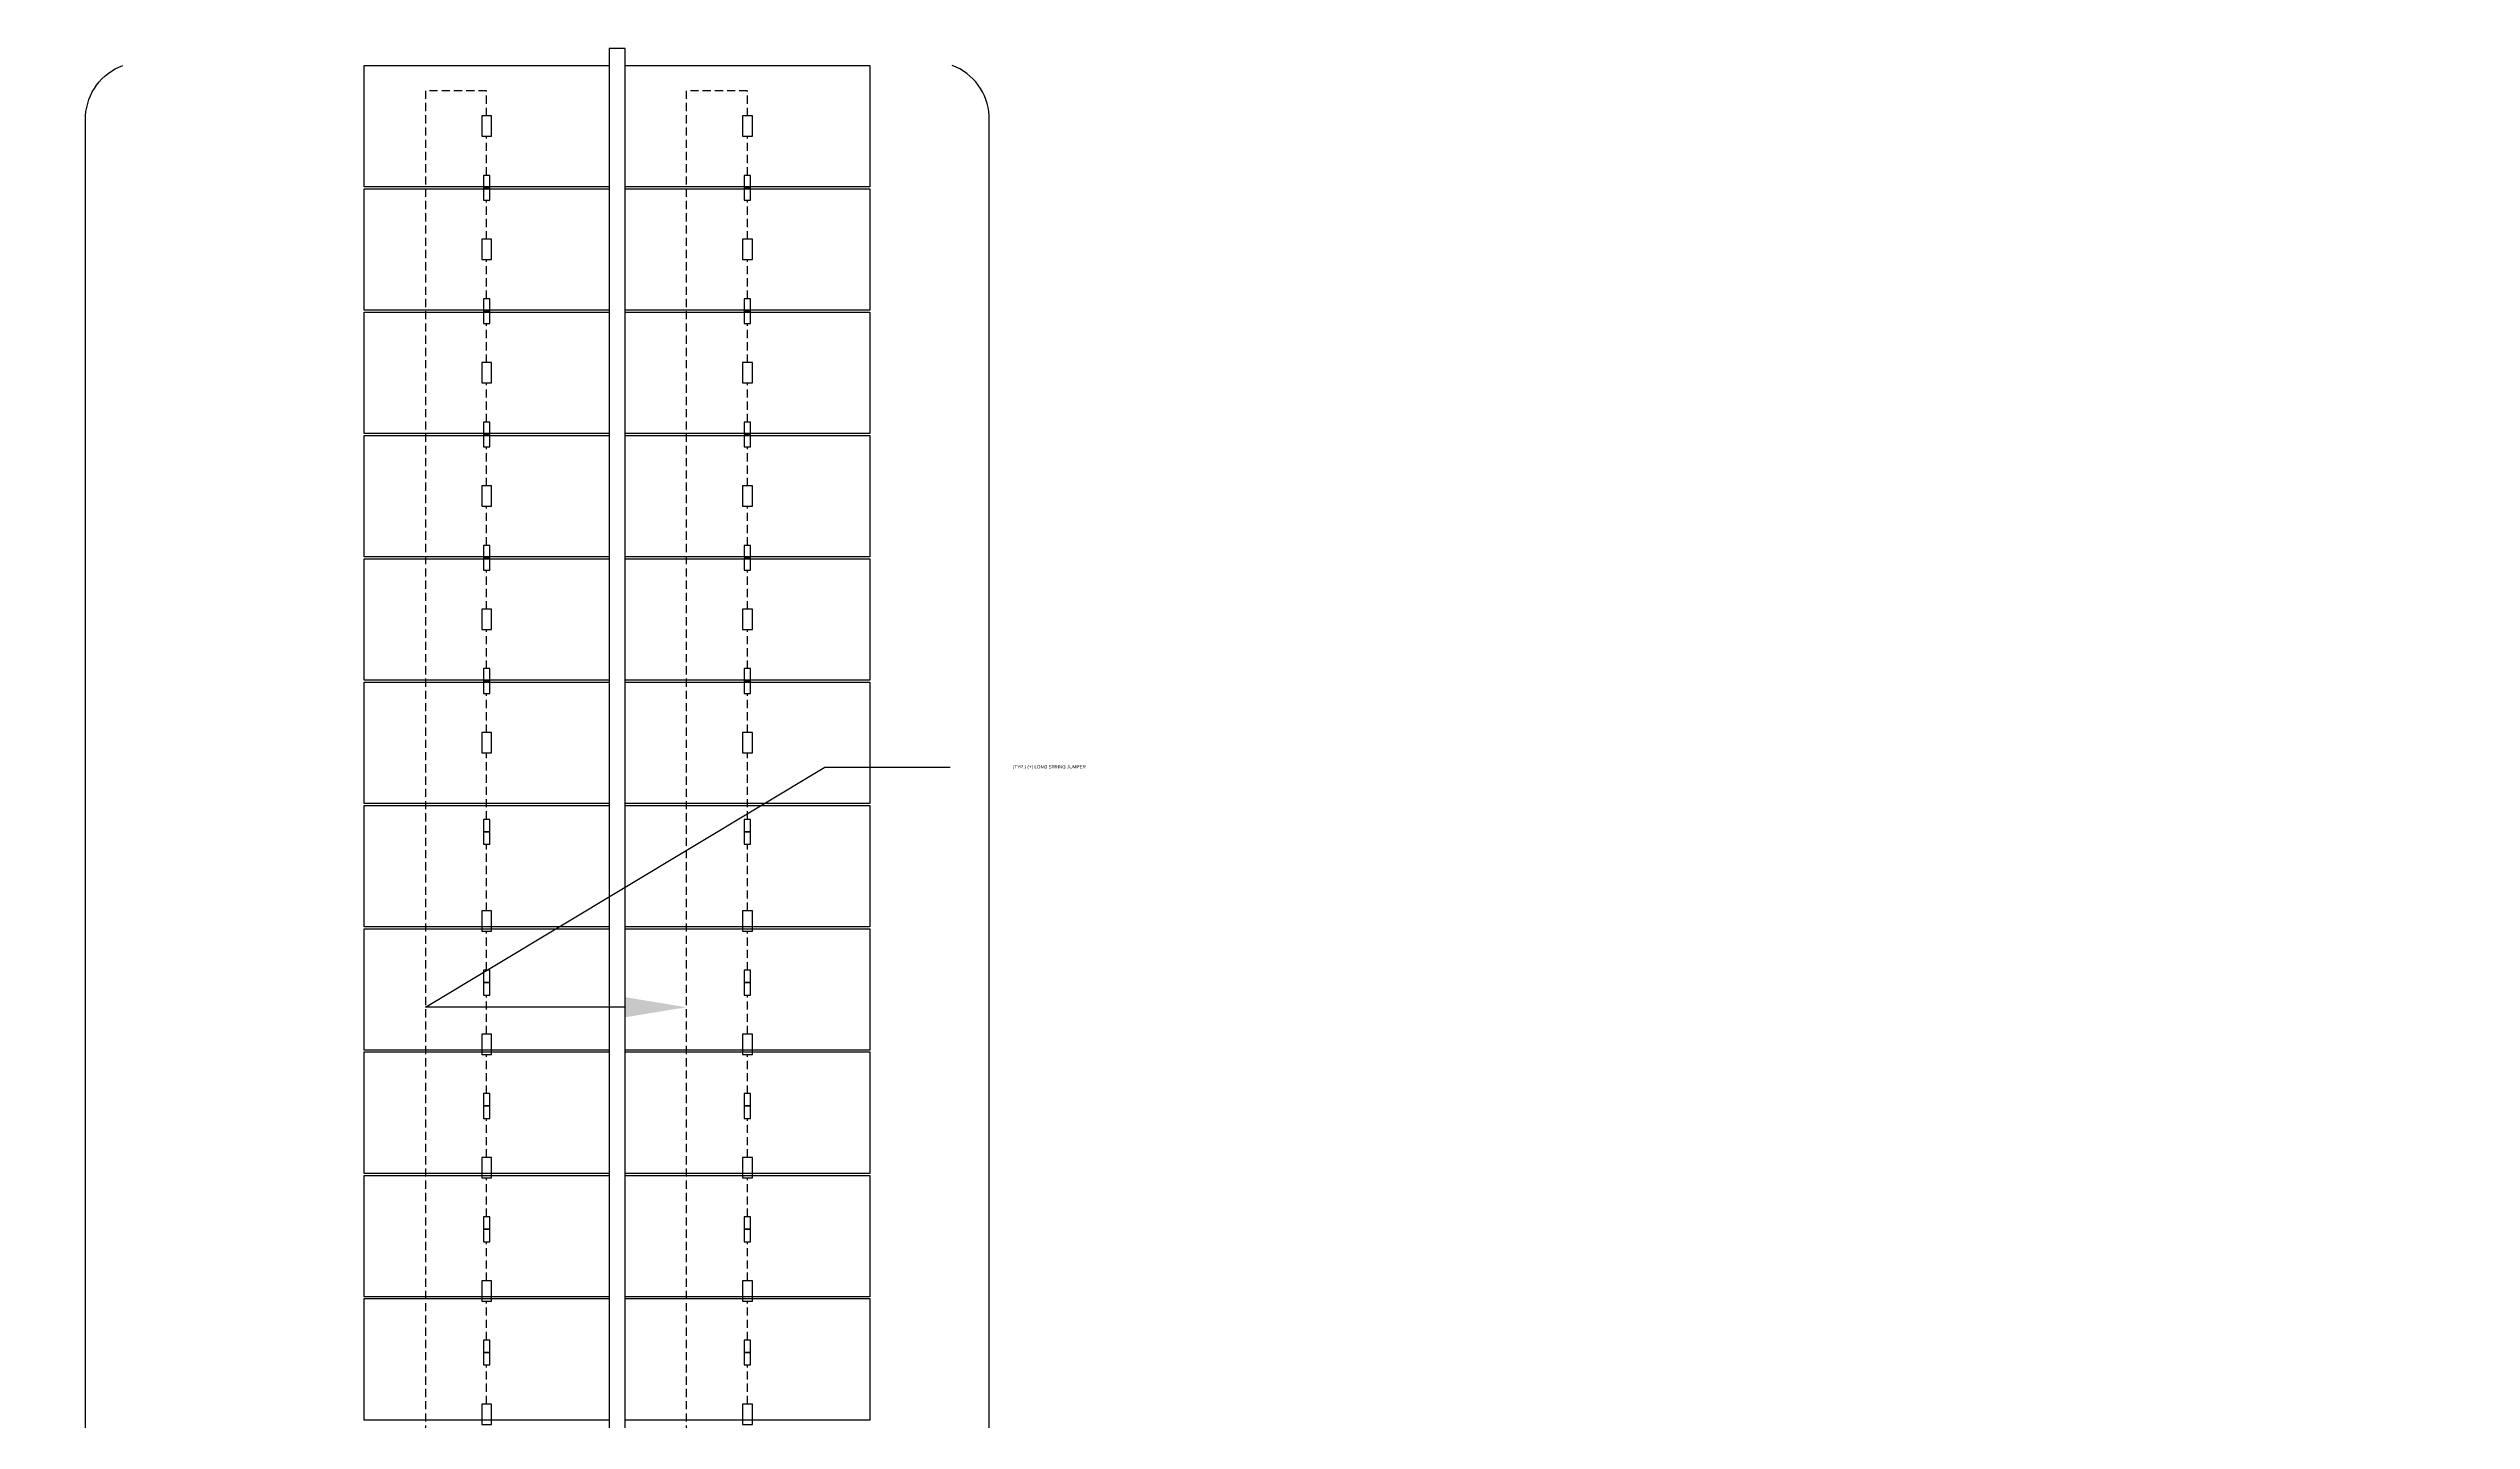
# Model space of a CAD drawing. Header units: feet. Extents: x -327 to 55127, y -2634 to 4121.
# Drawn here: x 1538.3 to 1612.5, y -2392.4 to -2350.4 of the extents above; entities that cross this region are included whole.
import ezdxf
from ezdxf import colors
from ezdxf.entities.mleader import LeaderData, LeaderLine
from ezdxf.math import Vec2, Vec3

# ---------------------------------------------------------------- set-up
doc = ezdxf.new("R2010")
doc.units = ezdxf.units.FT
doc.header["$MEASUREMENT"] = 0
doc.linetypes.add('HIDDEN', pattern=[0.375, 0.25, -0.125])
for name, color, linetype in [('E-HARN-COMP', 8, 'Continuous'), ('E-TRNK-CABL-NEG', 6, 'HIDDEN'), ('E-TRUNK-CABLE-POS', 6, 'HIDDEN'), ('G-ANNO-TEXT', 1, 'Continuous'), ('PVcase PV Modules (full frames)', 142, 'Continuous')]:
    doc.layers.add(name, color=color, linetype=linetype)
doc.styles.add('NEI-A', font='arial.ttf')

# ---------------------------------------------------------------- blocks, each defined once
blk = doc.blocks.new('HT72-18X (2x39)')
for points in [[(49971.076, 17289.69), (49971.076, 17293.407), (49978.573, 17293.407), (49978.573, 17289.69), (49971.076, 17289.69)], [(49978.573, 17293.928), (49978.573, 17143.993), (49979.065, 17143.993), (49979.065, 17293.928), (49978.573, 17293.928)], [(49979.065, 17289.69), (49979.065, 17293.407), (49986.562, 17293.407), (49986.562, 17289.69), (49979.065, 17289.69)], [(49971.076, 17285.914), (49971.076, 17289.631), (49978.573, 17289.631), (49978.573, 17285.914), (49971.076, 17285.914)], [(49979.065, 17285.914), (49979.065, 17289.631), (49986.562, 17289.631), (49986.562, 17285.914), (49979.065, 17285.914)], [(49971.076, 17282.138), (49971.076, 17285.855), (49978.573, 17285.855), (49978.573, 17282.138), (49971.076, 17282.138)], [(49979.065, 17282.138), (49979.065, 17285.855), (49986.562, 17285.855), (49986.562, 17282.138), (49979.065, 17282.138)], [(49971.076, 17278.362), (49971.076, 17282.079), (49978.573, 17282.079), (49978.573, 17278.362), (49971.076, 17278.362)], [(49979.065, 17278.362), (49979.065, 17282.079), (49986.562, 17282.079), (49986.562, 17278.362), (49979.065, 17278.362)], [(49971.076, 17274.585), (49971.076, 17278.303), (49978.573, 17278.303), (49978.573, 17274.585), (49971.076, 17274.585)], [(49979.065, 17274.585), (49979.065, 17278.303), (49986.562, 17278.303), (49986.562, 17274.585), (49979.065, 17274.585)], [(49971.076, 17270.809), (49971.076, 17274.526), (49978.573, 17274.526), (49978.573, 17270.809), (49971.076, 17270.809)], [(49979.065, 17270.809), (49979.065, 17274.526), (49986.562, 17274.526), (49986.562, 17270.809), (49979.065, 17270.809)], [(49971.076, 17267.033), (49971.076, 17270.75), (49978.573, 17270.75), (49978.573, 17267.033), (49971.076, 17267.033)], [(49979.065, 17267.033), (49979.065, 17270.75), (49986.562, 17270.75), (49986.562, 17267.033), (49979.065, 17267.033)], [(49971.076, 17263.257), (49971.076, 17266.974), (49978.573, 17266.974), (49978.573, 17263.257), (49971.076, 17263.257)], [(49979.065, 17263.257), (49979.065, 17266.974), (49986.562, 17266.974), (49986.562, 17263.257), (49979.065, 17263.257)], [(49971.076, 17259.48), (49971.076, 17263.198), (49978.573, 17263.198), (49978.573, 17259.48), (49971.076, 17259.48)], [(49979.065, 17259.48), (49979.065, 17263.198), (49986.562, 17263.198), (49986.562, 17259.48), (49979.065, 17259.48)], [(49971.076, 17255.704), (49971.076, 17259.421), (49978.573, 17259.421), (49978.573, 17255.704), (49971.076, 17255.704)], [(49979.065, 17255.704), (49979.065, 17259.421), (49986.562, 17259.421), (49986.562, 17255.704), (49979.065, 17255.704)], [(49971.076, 17251.928), (49971.076, 17255.645), (49978.573, 17255.645), (49978.573, 17251.928), (49971.076, 17251.928)], [(49979.065, 17251.928), (49979.065, 17255.645), (49986.562, 17255.645), (49986.562, 17251.928), (49979.065, 17251.928)]]:
    blk.add_lwpolyline(points)

msp = doc.modelspace()

# ---------------------------------------------------------------- linework, layer by layer
at = {"layer": 'E-HARN-COMP'}
for points in [[(1551.874, -2352.447), (1551.572, -2352.447), (1551.572, -2353.068), (1551.874, -2353.068)], [(1559.862, -2352.447), (1559.561, -2352.447), (1559.561, -2353.068), (1559.862, -2353.068)], [(1551.82, -2354.265), (1551.626, -2354.265), (1551.626, -2354.646), (1551.82, -2354.646)], [(1559.809, -2354.265), (1559.615, -2354.265), (1559.615, -2354.646), (1559.809, -2354.646)], [(1551.82, -2354.646), (1551.626, -2354.646), (1551.626, -2355.026), (1551.82, -2355.026)], [(1559.809, -2354.646), (1559.615, -2354.646), (1559.615, -2355.026), (1559.809, -2355.026)], [(1551.874, -2356.223), (1551.572, -2356.223), (1551.572, -2356.844), (1551.874, -2356.844)], [(1559.862, -2356.223), (1559.561, -2356.223), (1559.561, -2356.844), (1559.862, -2356.844)], [(1551.82, -2358.042), (1551.626, -2358.042), (1551.626, -2358.422), (1551.82, -2358.422)], [(1551.82, -2358.422), (1551.626, -2358.422), (1551.626, -2358.802), (1551.82, -2358.802)], [(1559.809, -2358.042), (1559.615, -2358.042), (1559.615, -2358.422), (1559.809, -2358.422)], [(1559.809, -2358.422), (1559.615, -2358.422), (1559.615, -2358.802), (1559.809, -2358.802)], [(1551.874, -2359.999), (1551.572, -2359.999), (1551.572, -2360.621), (1551.874, -2360.621)], [(1559.862, -2359.999), (1559.561, -2359.999), (1559.561, -2360.621), (1559.862, -2360.621)], [(1551.82, -2361.818), (1551.626, -2361.818), (1551.626, -2362.198), (1551.82, -2362.198)], [(1551.82, -2362.198), (1551.626, -2362.198), (1551.626, -2362.579), (1551.82, -2362.579)], [(1559.809, -2361.818), (1559.615, -2361.818), (1559.615, -2362.198), (1559.809, -2362.198)], [(1559.809, -2362.198), (1559.615, -2362.198), (1559.615, -2362.579), (1559.809, -2362.579)], [(1551.874, -2363.776), (1551.572, -2363.776), (1551.572, -2364.397), (1551.874, -2364.397)], [(1559.862, -2363.776), (1559.561, -2363.776), (1559.561, -2364.397), (1559.862, -2364.397)], [(1551.82, -2365.594), (1551.626, -2365.594), (1551.626, -2365.974), (1551.82, -2365.974)], [(1551.82, -2365.974), (1551.626, -2365.974), (1551.626, -2366.355), (1551.82, -2366.355)], [(1559.809, -2365.594), (1559.615, -2365.594), (1559.615, -2365.974), (1559.809, -2365.974)], [(1559.809, -2365.974), (1559.615, -2365.974), (1559.615, -2366.355), (1559.809, -2366.355)], [(1551.874, -2367.552), (1551.572, -2367.552), (1551.572, -2368.173), (1551.874, -2368.173)], [(1559.862, -2367.552), (1559.561, -2367.552), (1559.561, -2368.173), (1559.862, -2368.173)], [(1551.82, -2369.37), (1551.626, -2369.37), (1551.626, -2369.751), (1551.82, -2369.751)], [(1551.82, -2369.751), (1551.626, -2369.751), (1551.626, -2370.131), (1551.82, -2370.131)], [(1559.809, -2369.37), (1559.615, -2369.37), (1559.615, -2369.751), (1559.809, -2369.751)], [(1559.809, -2369.751), (1559.615, -2369.751), (1559.615, -2370.131), (1559.809, -2370.131)], [(1551.874, -2371.328), (1551.572, -2371.328), (1551.572, -2371.949), (1551.874, -2371.949)], [(1559.862, -2371.328), (1559.561, -2371.328), (1559.561, -2371.949), (1559.862, -2371.949)], [(1551.82, -2373.987), (1551.626, -2373.987), (1551.626, -2374.367), (1551.82, -2374.367)], [(1559.809, -2373.987), (1559.615, -2373.987), (1559.615, -2374.367), (1559.809, -2374.367)], [(1551.82, -2374.367), (1551.626, -2374.367), (1551.626, -2374.747), (1551.82, -2374.747)], [(1559.809, -2374.367), (1559.615, -2374.367), (1559.615, -2374.747), (1559.809, -2374.747)], [(1551.874, -2376.784), (1551.572, -2376.784), (1551.572, -2377.405), (1551.874, -2377.405)], [(1559.862, -2376.784), (1559.561, -2376.784), (1559.561, -2377.405), (1559.862, -2377.405)], [(1551.82, -2378.603), (1551.626, -2378.603), (1551.626, -2378.983), (1551.82, -2378.983)], [(1559.809, -2378.603), (1559.615, -2378.603), (1559.615, -2378.983), (1559.809, -2378.983)], [(1551.82, -2378.983), (1551.626, -2378.983), (1551.626, -2379.363), (1551.82, -2379.363)], [(1559.809, -2378.983), (1559.615, -2378.983), (1559.615, -2379.363), (1559.809, -2379.363)], [(1551.874, -2380.56), (1551.572, -2380.56), (1551.572, -2381.182), (1551.874, -2381.182)], [(1559.862, -2380.56), (1559.561, -2380.56), (1559.561, -2381.182), (1559.862, -2381.182)], [(1551.82, -2382.379), (1551.626, -2382.379), (1551.626, -2382.759), (1551.82, -2382.759)], [(1559.809, -2382.379), (1559.615, -2382.379), (1559.615, -2382.759), (1559.809, -2382.759)], [(1551.82, -2382.759), (1551.626, -2382.759), (1551.626, -2383.14), (1551.82, -2383.14)], [(1559.809, -2382.759), (1559.615, -2382.759), (1559.615, -2383.14), (1559.809, -2383.14)], [(1551.874, -2384.337), (1551.572, -2384.337), (1551.572, -2384.958), (1551.874, -2384.958)], [(1559.862, -2384.337), (1559.561, -2384.337), (1559.561, -2384.958), (1559.862, -2384.958)], [(1551.82, -2386.155), (1551.626, -2386.155), (1551.626, -2386.535), (1551.82, -2386.535)], [(1559.809, -2386.155), (1559.615, -2386.155), (1559.615, -2386.535), (1559.809, -2386.535)], [(1551.82, -2386.535), (1551.626, -2386.535), (1551.626, -2386.916), (1551.82, -2386.916)], [(1559.809, -2386.535), (1559.615, -2386.535), (1559.615, -2386.916), (1559.809, -2386.916)], [(1551.874, -2388.113), (1551.572, -2388.113), (1551.572, -2388.734), (1551.874, -2388.734)], [(1559.862, -2388.113), (1559.561, -2388.113), (1559.561, -2388.734), (1559.862, -2388.734)], [(1551.82, -2389.931), (1551.626, -2389.931), (1551.626, -2390.312), (1551.82, -2390.312)], [(1551.82, -2390.312), (1551.626, -2390.312), (1551.626, -2390.692), (1551.82, -2390.692)], [(1559.809, -2389.931), (1559.615, -2389.931), (1559.615, -2390.312), (1559.809, -2390.312)], [(1559.809, -2390.312), (1559.615, -2390.312), (1559.615, -2390.692), (1559.809, -2390.692)], [(1551.874, -2391.889), (1551.572, -2391.889), (1551.572, -2392.51), (1551.874, -2392.51)], [(1559.862, -2391.889), (1559.561, -2391.889), (1559.561, -2392.51), (1559.862, -2392.51)]]:
    msp.add_lwpolyline(points, close=True, dxfattribs=at)
at = {"layer": 'E-TRNK-CABL-NEG'}
for points in [[(1551.723, -2354.265), (1551.723, -2353.068)], [(1559.712, -2354.265), (1559.712, -2353.068)], [(1551.723, -2358.042), (1551.723, -2356.844)], [(1559.712, -2358.042), (1559.712, -2356.844)], [(1551.723, -2361.818), (1551.723, -2360.621)], [(1559.712, -2361.818), (1559.712, -2360.621)], [(1551.723, -2365.594), (1551.723, -2364.397)], [(1559.712, -2365.594), (1559.712, -2364.397)], [(1551.723, -2369.37), (1551.723, -2368.173)], [(1559.712, -2369.37), (1559.712, -2368.173)], [(1551.723, -2373.987), (1551.723, -2371.949)], [(1559.712, -2373.987), (1559.712, -2371.949)], [(1551.723, -2378.603), (1551.723, -2377.405)], [(1559.712, -2378.603), (1559.712, -2377.405)], [(1551.723, -2382.379), (1551.723, -2381.182)], [(1559.712, -2382.379), (1559.712, -2381.182)], [(1551.723, -2386.155), (1551.723, -2384.958)], [(1559.712, -2386.155), (1559.712, -2384.958)], [(1551.723, -2389.931), (1551.723, -2388.734)], [(1559.712, -2389.931), (1559.712, -2388.734)]]:
    msp.add_lwpolyline(points, dxfattribs=at)
at = {"layer": 'E-TRUNK-CABLE-POS'}
for points in [[(1559.712, -2352.447), (1559.712, -2351.673), (1557.838, -2351.673), (1557.838, -2450.177), (1547.975, -2450.177)], [(1551.723, -2352.447), (1551.723, -2351.673), (1549.849, -2351.673), (1549.849, -2449.63), (1547.975, -2449.63)], [(1551.723, -2356.223), (1551.723, -2355.026)], [(1559.712, -2356.223), (1559.712, -2355.026)], [(1551.723, -2359.999), (1551.723, -2358.802)], [(1559.712, -2359.999), (1559.712, -2358.802)], [(1551.723, -2363.776), (1551.723, -2362.579)], [(1559.712, -2363.776), (1559.712, -2362.579)], [(1551.723, -2367.552), (1551.723, -2366.355)], [(1559.712, -2367.552), (1559.712, -2366.355)], [(1551.723, -2371.328), (1551.723, -2370.131)], [(1559.712, -2371.328), (1559.712, -2370.131)], [(1551.723, -2376.784), (1551.723, -2374.747)], [(1559.712, -2376.784), (1559.712, -2374.747)], [(1551.723, -2380.56), (1551.723, -2379.363)], [(1559.712, -2380.56), (1559.712, -2379.363)], [(1551.723, -2384.337), (1551.723, -2383.14)], [(1559.712, -2384.337), (1559.712, -2383.14)], [(1551.723, -2388.113), (1551.723, -2386.916)], [(1559.712, -2388.113), (1559.712, -2386.916)], [(1551.723, -2391.889), (1551.723, -2390.692)], [(1559.712, -2391.889), (1559.712, -2390.692)]]:
    msp.add_lwpolyline(points, dxfattribs=at)
at = {"layer": 'G-ANNO-TEXT', "flags": 128}
for points in [[(1540.581, -2450.702, -0.298343), (1539.444, -2449.16), (1539.444, -2402.343, 0.298343), (1538.307, -2400.801, 0.298343), (1539.444, -2399.258), (1539.444, -2352.441, -0.298343), (1540.581, -2350.899)], [(1565.979, -2450.702, 0.298343), (1567.116, -2449.16), (1567.116, -2402.343, -0.298343), (1568.253, -2400.801, -0.298343), (1567.116, -2399.258), (1567.116, -2352.441, 0.298343), (1565.979, -2350.899)]]:
    msp.add_lwpolyline(points, format="xyb", dxfattribs=at)

# ---------------------------------------------------------------- block references
at = {"layer": 'PVcase PV Modules (full frames)', "color": 144, "true_color": 0x007ca5}
msp.add_blockref('HT72-18X (2x39)', (-48423.101, -19644.306), dxfattribs=at)

# ---------------------------------------------------------------- next in the draw order: leaders
at = {"layer": 'G-ANNO-TEXT'}
ml = msp.add_multileader_mtext('Standard', dxfattribs=at)
ml.set_content('(TYP.) (+) LONG STRING JUMPER', color=256, style='NEI-A')
ml.set_leader_properties()
ml.build(insert=Vec2(0, 0))
ml.multileader.update_dxf_attribs({"dogleg_length": 0.36, "arrow_head_size": 1.876})
ctx = ml.context
ctx.base_point, ctx.char_height, ctx.arrow_head_size, ctx.landing_gap_size, ctx.plane_origin = Vec3(1565.92, -2372.391), 0.1, 1.876, 1.921, Vec3(2097.462, -2868.811)
notes = []
notes.append((ctx, [(0, (1, 1, 0), (1562.078, -2372.391), (1, 0), 3.842, [(0, [(1557.838, -2379.737), (1549.849, -2379.737)], 0, [])])]))
ctx.mtext.insert, ctx.mtext.width, ctx.mtext.flow_direction = Vec3(1567.841, -2372.326), 44.61345, 5
ctx.mtext.has_bg_fill, ctx.mtext.bg_color, ctx.mtext.bg_scale_factor, ctx.mtext.bg_transparency, ctx.mtext.use_window_bg_color = 1, -1073741824, 1.5, 0, 1
for ctx, leaders in notes:
    for number, flags, end, landing, length, lines in leaders:
        leader = LeaderData()
        leader.index, (leader.has_last_leader_line, leader.has_dogleg_vector, leader.attachment_direction) = number, flags
        leader.last_leader_point, leader.dogleg_vector, leader.dogleg_length = Vec3(end), Vec3(landing), length
        for number, points, colour, breaks in lines:
            line = LeaderLine()
            line.index, line.vertices, line.color, line.breaks = number, Vec3.list(points), colors.encode_raw_color(colour), breaks
            leader.lines.append(line)
        ctx.leaders.append(leader)

doc.saveas('drawing.dxf')
